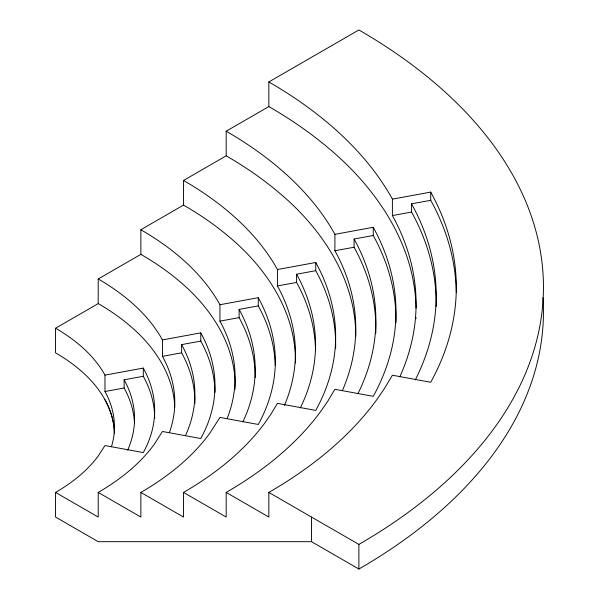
<?xml version="1.0" encoding="UTF-8"?>
<svg xmlns="http://www.w3.org/2000/svg" width="599" height="599" viewBox="0 0 599 599"><rect width="100%" height="100%" fill="white"/><g stroke="black" fill="none" stroke-linecap="round" stroke-linejoin="round"><path stroke-width="0.9" d="M111.436 446.779A201.077 116.086 0 0 0 104.975 391.529L104.975 375.116C98.61 363.593 89.723 353.62 79.727 345.121A201.039 116.064 0 0 0 55.55 328.237L98.206 303.603L98.206 278.977L140.87 254.35L140.87 229.717L183.526 205.09L183.526 180.464L226.182 155.83L226.182 131.203L268.846 106.577L268.846 81.943L358.898 29.95A630.073 363.765 0 0 1 358.891 544.416L358.898 569.05L311.502 541.683L98.206 541.683L55.55 517.057L55.55 492.423A201.069 116.086 0 0 0 98.401 455.772L104.975 445.551L143.296 452.589A241.285 139.305 0 0 0 143.296 368.071L104.975 375.116M169.45 432.441A261.396 150.918 0 0 0 162.456 356.338L162.456 339.918C154.19 324.943 142.629 311.974 129.639 300.923A261.351 150.888 0 0 0 98.206 278.977M227.238 418.304A321.715 185.742 0 0 0 219.945 321.146L219.945 304.726C209.762 286.285 195.536 270.336 179.558 256.731A321.715 185.742 0 0 0 140.862 229.746M284.405 405.463A382.042 220.567 0 0 0 277.427 285.948L277.434 269.528C265.342 247.634 248.45 228.691 229.469 212.54A381.967 220.529 0 0 0 183.526 180.464M342.306 390.735A442.361 255.391 0 0 0 334.916 250.756L334.916 234.336C320.922 208.984 301.357 187.045 279.381 168.349A442.279 255.346 0 0 0 226.182 131.203M399.803 376.883A502.681 290.223 0 0 0 392.397 215.558L392.405 199.138C376.494 170.333 354.271 145.407 329.293 124.15A502.591 290.171 0 0 0 268.839 81.943M235.048 389.305C236.725 346.604 211.29 307.819 179.558 281.358A321.656 185.705 0 0 0 140.87 254.35M415.946 318.698L415.998 317.448M392.405 199.138L430.726 192.099L430.726 200.306A542.896 313.442 0 0 1 456.281 292.379M436.169 306.516A522.792 301.829 0 0 0 411.558 212.039L411.565 203.825L430.726 200.306M392.405 215.558L411.565 212.039M334.916 234.336L373.244 227.291L373.244 235.504A482.577 278.61 0 0 1 395.954 322.711M375.783 333.381A462.465 267.004 0 0 0 354.076 247.23L354.076 239.023L373.244 235.504M334.916 250.756L354.076 247.23M277.434 269.528L315.755 262.489L315.755 270.696A422.25 243.786 0 0 1 335.597 348.566M315.523 350.625A402.146 232.18 0 0 0 296.587 282.428L296.595 274.215L315.755 270.696M277.434 285.948L296.595 282.428M219.945 304.726L258.266 297.681L258.266 305.887A361.931 208.961 0 0 1 275.255 365.255M255.211 377.49A341.827 197.348 0 0 0 239.106 317.62L239.106 309.413L258.266 305.887M219.945 321.146L239.106 317.62M162.456 339.918L200.785 332.872L200.785 341.086A301.611 174.129 0 0 1 214.981 392.233M200.785 341.086L181.624 344.605L181.624 352.818L162.456 356.338M134.468 423.059A221.181 127.699 0 0 0 124.135 388.01L124.135 379.803L143.296 376.277L143.296 368.071M104.975 391.529L124.135 388.01M430.718 192.099A542.896 313.442 0 0 1 430.718 382.274L392.405 375.229L384.161 388.976L375.977 400.798A502.681 290.223 0 0 1 268.839 492.423L358.898 544.424M373.237 227.291A482.577 278.61 0 0 1 373.237 396.336L334.916 389.298L327.668 401.39L320.465 411.79A442.361 255.391 0 0 1 226.182 492.423L268.846 517.057L268.846 492.423M315.748 262.489A422.25 243.786 0 0 1 315.748 410.397L277.434 403.359L271.167 413.804L264.953 422.789A382.042 220.567 0 0 1 183.526 492.423L226.182 517.057L226.182 492.423M258.266 297.681A361.931 208.961 0 0 1 258.266 424.466L219.945 417.421L209.433 433.781A321.715 185.742 0 0 1 140.862 492.423L183.526 517.057L183.526 492.423M200.777 332.872A301.611 174.129 0 0 1 200.777 438.528L162.456 431.482L153.921 444.78A261.396 150.918 0 0 1 98.206 492.423L140.87 517.057L140.87 492.423M55.55 492.423L98.206 517.057L98.206 492.423M114.431 433.459C113.96 408.106 98.603 385.561 79.727 369.748A201.039 116.064 0 0 0 55.55 352.863L55.55 328.237M174.728 407.402C173.74 374.809 153.928 345.923 129.639 325.557A261.351 150.888 0 0 0 98.206 303.603M416.05 308.058C414.867 244.684 376.472 188.326 329.293 148.784A502.591 290.171 0 0 0 268.839 106.577M355.761 336.443C356.016 279.478 321.745 228.406 279.381 192.975A442.279 255.346 0 0 0 226.182 155.83M311.502 517.057L311.502 541.683M183.526 205.09A381.967 220.529 0 0 1 229.462 237.167C265.686 267.491 295.075 310.963 295.427 359.647A382.14 220.627 0 0 1 295.419 363.024M411.558 203.832A522.792 301.829 0 0 1 415.234 380.013M354.076 239.023A462.465 267.004 0 0 1 357.94 393.64M296.587 274.215A402.146 232.18 0 0 1 300.309 407.949M239.106 309.413A341.827 197.348 0 0 1 242.857 421.868M181.617 344.605A281.5 162.524 0 0 1 185.42 435.705M181.617 352.818A281.5 162.524 0 0 1 194.87 403.689M143.296 376.277A241.285 139.305 0 0 1 154.669 418.544M124.135 379.803A221.181 127.699 0 0 1 127.654 450.186M104.975 399.743A201.092 116.101 0 0 1 114.424 433.129M542.971 297.703A630.073 363.765 0 0 1 358.891 569.043"/></g></svg>
